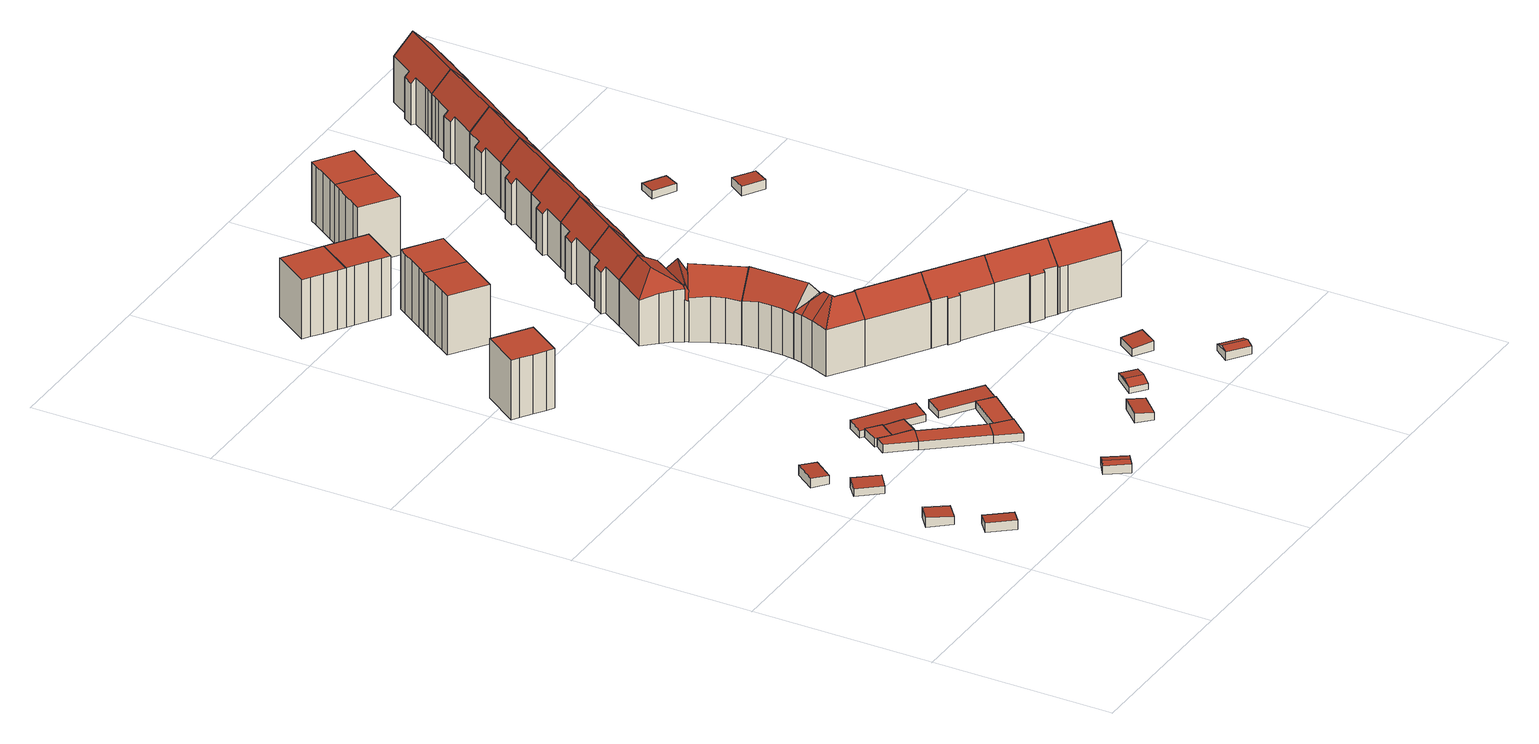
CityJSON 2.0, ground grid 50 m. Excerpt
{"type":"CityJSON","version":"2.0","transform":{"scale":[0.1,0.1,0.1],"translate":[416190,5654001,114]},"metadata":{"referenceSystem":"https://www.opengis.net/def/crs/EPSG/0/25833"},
"CityObjects":{
"building1":{"type":"Building","attributes":{"Dachtyp_tdc":"tdcPolyFlatRoof","Gemeindeschluessel":14612000,"Dachneigung":2.67,"QualitaetDacherkennung":84,"Geometrietyp2DReferenz":"3000","measuredHeight":2.65,"function":"31001_9998","roofType":"2100"},"geometry":[{"type":"Solid","lod":"2","boundaries":[[[[0,1,2,3]],[[1,4,5,2]],[[4,6,7,5]],[[6,0,3,7]],[[6,4,1,0]],[[3,2,5,7]]]],"semantics":{"surfaces":[{"type":"WallSurface"},{"type":"RoofSurface"},{"type":"GroundSurface"}],"values":[[0,0,0,0,1,2]]}}]},
"building2":{"type":"Building","attributes":{"Dachtyp_tdc":"tdcPolyFlatRoof","Gemeindeschluessel":14612000,"Dachneigung":4.35,"QualitaetDacherkennung":83,"Geometrietyp2DReferenz":"3000","measuredHeight":2.64,"function":"31001_9998","roofType":"2100"},"geometry":[{"type":"Solid","lod":"2","boundaries":[[[[8,9,10,11]],[[9,12,13,10]],[[12,14,15,13]],[[14,8,11,15]],[[14,12,9,8]],[[11,10,13,15]]]],"semantics":{"surfaces":[{"type":"WallSurface"},{"type":"RoofSurface"},{"type":"GroundSurface"}],"values":[[0,0,0,0,1,2]]}}]},
"building3":{"type":"Building","attributes":{"Dachtyp_tdc":"tdcPolyFlatRoof","Gemeindeschluessel":14612000,"Dachneigung":4.33,"QualitaetDacherkennung":80,"Geometrietyp2DReferenz":"3000","measuredHeight":2.58,"function":"31001_9998","roofType":"2100"},"geometry":[{"type":"Solid","lod":"2","boundaries":[[[[16,17,18,19]],[[17,20,21,18]],[[20,22,23,21]],[[22,16,19,23]],[[22,20,17,16]],[[19,18,21,23]]]],"semantics":{"surfaces":[{"type":"WallSurface"},{"type":"RoofSurface"},{"type":"GroundSurface"}],"values":[[0,0,0,0,1,2]]}}]},
"building4":{"type":"Building","attributes":{"Dachtyp_tdc":"tdcPolyFlatRoof","Gemeindeschluessel":14612000,"Dachneigung":5.87,"QualitaetDacherkennung":69,"Geometrietyp2DReferenz":"3000","measuredHeight":2.82,"function":"31001_9998","roofType":"2100"},"geometry":[{"type":"Solid","lod":"2","boundaries":[[[[24,25,26,27]],[[25,28,29,26]],[[28,30,31,29]],[[30,24,27,31]],[[30,28,25,24]],[[27,26,29,31]]]],"semantics":{"surfaces":[{"type":"WallSurface"},{"type":"RoofSurface"},{"type":"GroundSurface"}],"values":[[0,0,0,0,1,2]]}}]},
"building5":{"type":"Building","attributes":{"Dachtyp_tdc":"tdcPolyFlatRoof","Gemeindeschluessel":14612000,"Dachneigung":0,"QualitaetDacherkennung":81,"Geometrietyp2DReferenz":"3000","measuredHeight":2.33,"function":"31001_2463","roofType":"1000"},"geometry":[{"type":"Solid","lod":"2","boundaries":[[[[32,33,34,35]],[[33,36,37,34]],[[36,38,39,37]],[[38,40,41,39]],[[40,42,43,41]],[[42,32,35,43]],[[42,40,38,36,33,32]],[[35,34,37,39,41,43]]]],"semantics":{"surfaces":[{"type":"WallSurface"},{"type":"RoofSurface"},{"type":"GroundSurface"}],"values":[[0,0,0,0,0,0,1,2]]}}]},
"building6":{"type":"Building","attributes":{"Dachtyp_tdc":"tdcGableRoof","Gemeindeschluessel":14612000,"Dachneigung":16.2,"QualitaetDacherkennung":77,"Geometrietyp2DReferenz":"3000","measuredHeight":2.85,"function":"31001_9998","roofType":"3100"},"geometry":[{"type":"Solid","lod":"2","boundaries":[[[[44,45,46,47]],[[45,48,49,46]],[[48,50,51,49]],[[50,44,47,51]],[[48,45,52]],[[44,50,53]],[[45,44,53,52]],[[50,48,52,53]],[[47,46,49,51]]]],"semantics":{"surfaces":[{"type":"WallSurface"},{"type":"RoofSurface"},{"type":"GroundSurface"}],"values":[[0,0,0,0,0,0,1,1,2]]}}]},
"building7":{"type":"Building","attributes":{"Dachtyp_tdc":"tdcPolyFlatRoof","Gemeindeschluessel":14612000,"Dachneigung":0,"QualitaetDacherkennung":52,"Geometrietyp2DReferenz":"3000","measuredHeight":16.8,"function":"31001_9998","roofType":"1000"},"geometry":[{"type":"Solid","lod":"2","boundaries":[[[[54,55,56,57]],[[55,58,59,56]],[[58,60,61,59]],[[60,62,63,61]],[[62,64,65,63]],[[64,66,67,65]],[[66,54,57,67]],[[66,64,62,60,58,55,54]],[[57,56,59,61,63,65,67]]]],"semantics":{"surfaces":[{"type":"WallSurface"},{"type":"RoofSurface"},{"type":"GroundSurface"}],"values":[[0,0,0,0,0,0,0,1,2]]}}]},
"building8":{"type":"Building","attributes":{"Dachtyp_tdc":"tdcPolyFlatRoof","Gemeindeschluessel":14612000,"Dachneigung":2.6,"QualitaetDacherkennung":76,"Geometrietyp2DReferenz":"3000","measuredHeight":2.47,"function":"31001_2463","roofType":"2100"},"geometry":[{"type":"Solid","lod":"2","boundaries":[[[[68,69,70,34]],[[69,71,72,70]],[[71,73,74,72]],[[73,75,37,74]],[[75,68,34,37]],[[75,73,71,69,68]],[[34,70,72,74,37]]]],"semantics":{"surfaces":[{"type":"WallSurface"},{"type":"RoofSurface"},{"type":"GroundSurface"}],"values":[[0,0,0,0,0,1,2]]}}]},
"building9":{"type":"Building","attributes":{"Dachtyp_tdc":"tdcPolyFlatRoof","Gemeindeschluessel":14612000,"Dachneigung":2.61,"QualitaetDacherkennung":80,"Geometrietyp2DReferenz":"3000","measuredHeight":2.39,"function":"31001_2463","roofType":"2100"},"geometry":[{"type":"Solid","lod":"2","boundaries":[[[[76,77,78,79]],[[77,38,80,78]],[[38,81,82,80]],[[81,76,79,82]],[[81,38,77,76]],[[79,78,80,82]]]],"semantics":{"surfaces":[{"type":"WallSurface"},{"type":"RoofSurface"},{"type":"GroundSurface"}],"values":[[0,0,0,0,1,2]]}}]},
"building10":{"type":"Building","attributes":{"Dachtyp_tdc":"tdcPolyFlatRoof","Gemeindeschluessel":14612000,"Dachneigung":0,"QualitaetDacherkennung":86,"Geometrietyp2DReferenz":"3000","measuredHeight":2.38,"function":"31001_2463","roofType":"1000"},"geometry":[{"type":"Solid","lod":"2","boundaries":[[[[40,83,84,85]],[[83,86,87,84]],[[86,42,88,87]],[[42,40,85,88]],[[42,86,83,40]],[[85,84,87,88]]]],"semantics":{"surfaces":[{"type":"WallSurface"},{"type":"RoofSurface"},{"type":"GroundSurface"}],"values":[[0,0,0,0,1,2]]}}]},
"building11":{"type":"Building","attributes":{"Dachtyp_tdc":"tdcPolyFlatRoof","Gemeindeschluessel":14612000,"Dachneigung":4.58,"QualitaetDacherkennung":83,"Geometrietyp2DReferenz":"3000","measuredHeight":2.38,"function":"31001_2463","roofType":"2100"},"geometry":[{"type":"Solid","lod":"2","boundaries":[[[[89,90,91,92]],[[90,93,94,91]],[[93,95,96,94]],[[95,89,92,96]],[[95,93,90,89]],[[92,91,94,96]]]],"semantics":{"surfaces":[{"type":"WallSurface"},{"type":"RoofSurface"},{"type":"GroundSurface"}],"values":[[0,0,0,0,1,2]]}}]},
"building12":{"type":"Building","attributes":{"Dachtyp_tdc":"tdcPolyFlatRoof","Gemeindeschluessel":14612000,"Dachneigung":2.64,"QualitaetDacherkennung":81,"Geometrietyp2DReferenz":"3000","measuredHeight":2.57,"function":"31001_2463","roofType":"2100"},"geometry":[{"type":"Solid","lod":"2","boundaries":[[[[97,98,84,87]],[[98,99,100,84]],[[99,101,102,100]],[[101,103,104,102]],[[103,97,87,104]],[[103,101,99,98,97]],[[87,84,100,102,104]]]],"semantics":{"surfaces":[{"type":"WallSurface"},{"type":"RoofSurface"},{"type":"GroundSurface"}],"values":[[0,0,0,0,0,1,2]]}}]},
"building13":{"type":"Building","attributes":{"Dachtyp_tdc":"tdcPolyFlatRoof","Gemeindeschluessel":14612000,"Dachneigung":0,"QualitaetDacherkennung":84,"Geometrietyp2DReferenz":"3000","measuredHeight":2.21,"function":"31001_2463","roofType":"1000"},"geometry":[{"type":"Solid","lod":"2","boundaries":[[[[105,106,107,100]],[[106,108,109,107]],[[108,110,102,109]],[[110,105,100,102]],[[110,108,106,105]],[[100,107,109,102]]]],"semantics":{"surfaces":[{"type":"WallSurface"},{"type":"RoofSurface"},{"type":"GroundSurface"}],"values":[[0,0,0,0,1,2]]}}]},
"building14":{"type":"Building","attributes":{"Dachtyp_tdc":"tdcPolyFlatRoof","Gemeindeschluessel":14612000,"Dachneigung":5.02,"QualitaetDacherkennung":82,"Geometrietyp2DReferenz":"3000","measuredHeight":2.44,"function":"31001_2463","roofType":"2100"},"geometry":[{"type":"Solid","lod":"2","boundaries":[[[[111,112,113,114]],[[112,115,116,113]],[[115,117,118,116]],[[117,111,114,118]],[[117,115,112,111]],[[114,113,116,118]]]],"semantics":{"surfaces":[{"type":"WallSurface"},{"type":"RoofSurface"},{"type":"GroundSurface"}],"values":[[0,0,0,0,1,2]]}}]},
"building15":{"type":"Building","attributes":{"Dachtyp_tdc":"tdcPolyFlatRoof","Gemeindeschluessel":14612000,"Dachneigung":0,"QualitaetDacherkennung":55,"Geometrietyp2DReferenz":"3000","measuredHeight":16.77,"function":"31001_9998","roofType":"1000"},"geometry":[{"type":"Solid","lod":"2","boundaries":[[[[119,120,121,122]],[[120,123,124,121]],[[123,125,126,124]],[[125,127,128,126]],[[127,129,130,128]],[[129,131,132,130]],[[131,119,122,132]],[[131,129,127,125,123,120,119]],[[122,121,124,126,128,130,132]]]],"semantics":{"surfaces":[{"type":"WallSurface"},{"type":"RoofSurface"},{"type":"GroundSurface"}],"values":[[0,0,0,0,0,0,0,1,2]]}}]},
"building16":{"type":"Building","attributes":{"Dachtyp_tdc":"tdcPolyFlatRoof","Gemeindeschluessel":14612000,"Dachneigung":0,"QualitaetDacherkennung":50,"Geometrietyp2DReferenz":"3000","measuredHeight":16.78,"function":"31001_9998","roofType":"1000"},"geometry":[{"type":"Solid","lod":"2","boundaries":[[[[133,134,135,136]],[[134,137,138,135]],[[137,139,140,138]],[[139,141,142,140]],[[141,143,144,142]],[[143,145,146,144]],[[145,133,136,146]],[[145,143,141,139,137,134,133]],[[136,135,138,140,142,144,146]]]],"semantics":{"surfaces":[{"type":"WallSurface"},{"type":"RoofSurface"},{"type":"GroundSurface"}],"values":[[0,0,0,0,0,0,0,1,2]]}}]},
"building17":{"type":"Building","attributes":{"Dachtyp_tdc":"tdcPolyFlatRoof","Gemeindeschluessel":14612000,"Dachneigung":6,"QualitaetDacherkennung":81,"Geometrietyp2DReferenz":"3000","measuredHeight":2.8,"function":"31001_9998","roofType":"2100"},"geometry":[{"type":"Solid","lod":"2","boundaries":[[[[147,148,149,150]],[[148,151,152,149]],[[151,153,154,152]],[[153,147,150,154]],[[153,151,148,147]],[[150,149,152,154]]]],"semantics":{"surfaces":[{"type":"WallSurface"},{"type":"RoofSurface"},{"type":"GroundSurface"}],"values":[[0,0,0,0,1,2]]}}]},
"building18":{"type":"Building","attributes":{"Dachtyp_tdc":"tdcPolyFlatRoof","Gemeindeschluessel":14612000,"Dachneigung":0,"QualitaetDacherkennung":49,"Geometrietyp2DReferenz":"3000","measuredHeight":16.73,"function":"31001_9998","roofType":"1000"},"geometry":[{"type":"Solid","lod":"2","boundaries":[[[[155,156,157,158]],[[156,119,122,157]],[[119,131,132,122]],[[131,159,160,132]],[[159,161,162,160]],[[161,163,164,162]],[[163,155,158,164]],[[163,161,159,131,119,156,155]],[[158,157,122,132,160,162,164]]]],"semantics":{"surfaces":[{"type":"WallSurface"},{"type":"RoofSurface"},{"type":"GroundSurface"}],"values":[[0,0,0,0,0,0,0,1,2]]}}]},
"building19":{"type":"Building","attributes":{"Dachtyp_tdc":"tdcFreeFormRoof","Gemeindeschluessel":14612000,"Dachneigung":44.65,"QualitaetDacherkennung":51,"Geometrietyp2DReferenz":"3000","measuredHeight":18.77,"function":"31001_9998","roofType":"5000"},"geometry":[{"type":"Solid","lod":"2","boundaries":[[[[165,166,167,168]],[[166,169,170,167]],[[169,171,172,170]],[[171,173,174,172]],[[173,175,176,174]],[[175,177,178,176]],[[177,179,180,178]],[[179,181,182,180]],[[181,183,184,182]],[[183,165,168,184]],[[185,186,187,188,189,183,181]],[[190,185,181,179]],[[190,179,177]],[[191,186,185,190,177,175]],[[191,175,173]],[[187,186,191,173,171]],[[188,187,171,169]],[[192,189,188,169,166]],[[192,166,165]],[[189,192,165,183]],[[168,167,170,172,174,176,178,180,182,184]]]],"semantics":{"surfaces":[{"type":"WallSurface"},{"type":"RoofSurface"},{"type":"GroundSurface"}],"values":[[0,0,0,0,0,0,0,0,0,0,1,1,1,1,1,1,1,1,0,1,2]]}}]},
"building20":{"type":"Building","attributes":{"Dachtyp_tdc":"tdcPolyFlatRoof","Gemeindeschluessel":14612000,"Dachneigung":0,"QualitaetDacherkennung":50,"Geometrietyp2DReferenz":"3000","measuredHeight":16.78,"function":"31001_9998","roofType":"1000"},"geometry":[{"type":"Solid","lod":"2","boundaries":[[[[141,193,194,142]],[[193,195,196,194]],[[195,197,198,196]],[[197,199,200,198]],[[199,201,202,200]],[[201,143,144,202]],[[143,141,142,144]],[[143,201,199,197,195,193,141]],[[142,194,196,198,200,202,144]]]],"semantics":{"surfaces":[{"type":"WallSurface"},{"type":"RoofSurface"},{"type":"GroundSurface"}],"values":[[0,0,0,0,0,0,0,1,2]]}}]},
"building21":{"type":"Building","attributes":{"Gemeindeschluessel":14612000,"Geometrietyp2DReferenz":"3000","function":"31001_9998","roofType":"9999"},"children":["building21-1","building21-2"]},
"building21-1":{"type":"BuildingPart","attributes":{"Dachtyp_tdc":"tdcFreeFormRoof","Dachneigung":64.6,"QualitaetDacherkennung":16,"Geometrietyp2DReferenz":"3000","measuredHeight":18.71,"roofType":"5000"},"parents":["building21"],"geometry":[{"type":"MultiSurface","lod":"2","boundaries":[[[203,204,205,206]],[[204,207,208,205]],[[207,209,210,208]],[[211,212,213,214]],[[212,215,216,213]],[[215,203,206,216]],[[211,217,218,219]],[[217,209,207,204,218]],[[204,203,219,218]],[[203,215,212,211,219]],[[206,205,208,210,220,214,213,216]]],"semantics":{"surfaces":[{"type":"WallSurface"},{"type":"RoofSurface"},{"type":"GroundSurface"}],"values":[0,0,0,0,0,0,1,1,1,1,2]}}]},
"building21-2":{"type":"BuildingPart","attributes":{"Dachtyp_tdc":"tdcHipAndGableRoof","Dachneigung":47.68,"QualitaetDacherkennung":40,"Geometrietyp2DReferenz":"3000","measuredHeight":18.63,"roofType":"5000"},"parents":["building21"],"geometry":[{"type":"MultiSurface","lod":"2","boundaries":[[[221,222,211,214,223]],[[224,225,226,210,209]],[[225,227,228,226]],[[227,229,230,228]],[[229,231,232,230]],[[231,233,234,232]],[[233,221,223,234]],[[229,227,225,224,235,236]],[[235,222,221,233,236]],[[233,231,229,236]],[[223,214,220,210,226,228,230,232,234]]],"semantics":{"surfaces":[{"type":"WallSurface"},{"type":"RoofSurface"},{"type":"GroundSurface"}],"values":[0,0,0,0,0,0,0,1,1,1,2]}}]},
"building22":{"type":"Building","attributes":{"Dachtyp_tdc":"tdcGableRoof","Gemeindeschluessel":14612000,"Dachneigung":10.09,"QualitaetDacherkennung":64,"Geometrietyp2DReferenz":"3000","measuredHeight":2.6,"function":"31001_9998","roofType":"3100"},"geometry":[{"type":"Solid","lod":"2","boundaries":[[[[237,238,239,240]],[[238,241,242,239]],[[241,243,244,242]],[[243,237,240,244]],[[241,238,245]],[[238,237,246,245]],[[243,241,245,246]],[[240,239,242,244]],[[237,243,246]]]],"semantics":{"surfaces":[{"type":"WallSurface"},{"type":"RoofSurface"},{"type":"GroundSurface"}],"values":[[0,0,0,0,0,1,1,2,0]]}}]},
"building23":{"type":"Building","attributes":{"Dachtyp_tdc":"tdcFreeFormRoof","Gemeindeschluessel":14612000,"Dachneigung":45.42,"QualitaetDacherkennung":61,"Geometrietyp2DReferenz":"3000","measuredHeight":18.79,"function":"31001_9998","roofType":"5000"},"geometry":[{"type":"Solid","lod":"2","boundaries":[[[[247,248,178,249]],[[248,250,176,178]],[[250,251,252,176]],[[251,253,254,252]],[[253,255,256,254]],[[255,257,258,256]],[[257,259,260,258]],[[259,261,262,260]],[[261,263,264,262]],[[263,265,266,264]],[[265,267,268,266]],[[267,269,270,268]],[[269,247,249,270]],[[263,261,259,271,272,248,247,269,267,265]],[[253,251,250,272,271,257,255]],[[259,257,271]],[[250,248,272]],[[249,178,176,252,254,256,258,260,262,264,266,268,270]]]],"semantics":{"surfaces":[{"type":"WallSurface"},{"type":"RoofSurface"},{"type":"GroundSurface"}],"values":[[0,0,0,0,0,0,0,0,0,0,0,0,0,1,1,0,0,2]]}}]},
"building24":{"type":"Building","attributes":{"Dachtyp_tdc":"tdcFreeFormRoof","Gemeindeschluessel":14612000,"Dachneigung":46.17,"QualitaetDacherkennung":61,"Geometrietyp2DReferenz":"3000","measuredHeight":18.7,"function":"31001_9998","roofType":"5000"},"geometry":[{"type":"Solid","lod":"2","boundaries":[[[[273,274,275,258]],[[274,276,277,275]],[[276,278,279,277]],[[278,280,281,279]],[[280,282,283,281]],[[282,284,285,283]],[[284,286,287,285]],[[286,288,289,287]],[[288,290,260,289]],[[290,288,286,284,282,280,291,292]],[[273,292,291,278,276,274]],[[273,290,292]],[[280,278,291]],[[260,258,275,277,279,281,283,285,287,289]],[[290,273,258,260]]]],"semantics":{"surfaces":[{"type":"WallSurface"},{"type":"RoofSurface"},{"type":"GroundSurface"}],"values":[[0,0,0,0,0,0,0,0,0,1,1,0,0,2,0]]}}]},
"building25":{"type":"Building","attributes":{"Dachtyp_tdc":"tdcGableRoof","Gemeindeschluessel":14612000,"Dachneigung":47.9,"QualitaetDacherkennung":71,"Geometrietyp2DReferenz":"3000","measuredHeight":18.82,"function":"31001_9998","roofType":"3100"},"geometry":[{"type":"Solid","lod":"2","boundaries":[[[[293,294,168,295]],[[294,296,297,168]],[[296,298,299,297]],[[298,300,301,299]],[[300,302,303,301]],[[302,304,305,303]],[[304,306,307,305]],[[306,308,309,307]],[[308,310,167,309]],[[310,293,295,167]],[[306,304,302,300,298,296,294,293]],[[293,310,308,306]],[[295,168,297,299,301,303,305,307,309,167]]]],"semantics":{"surfaces":[{"type":"WallSurface"},{"type":"RoofSurface"},{"type":"GroundSurface"}],"values":[[0,0,0,0,0,0,0,0,0,0,1,1,2]]}}]},
"building26":{"type":"Building","attributes":{"Dachtyp_tdc":"tdcGableRoof","Gemeindeschluessel":14612000,"Dachneigung":47.88,"QualitaetDacherkennung":69,"Geometrietyp2DReferenz":"3000","measuredHeight":18.7,"function":"31001_9998","roofType":"3100"},"geometry":[{"type":"Solid","lod":"2","boundaries":[[[[311,312,232,313]],[[312,314,315,232]],[[314,316,317,315]],[[316,318,319,317]],[[318,320,321,319]],[[320,322,323,321]],[[322,324,325,323]],[[324,326,327,325]],[[326,328,223,327]],[[328,311,313,223]],[[324,322,320,318,316,314,312,311]],[[311,328,326,324]],[[313,232,315,317,319,321,323,325,327,223]]]],"semantics":{"surfaces":[{"type":"WallSurface"},{"type":"RoofSurface"},{"type":"GroundSurface"}],"values":[[0,0,0,0,0,0,0,0,0,0,1,1,2]]}}]},
"building27":{"type":"Building","attributes":{"Gemeindeschluessel":14612000,"Dachtyp_tdc":"tdcGableRoof","Dachneigung":47.43,"QualitaetDacherkennung":55,"Geometrietyp2DReferenz":"3000","measuredHeight":18.79,"function":"31001_9998","roofType":"3100"},"geometry":[{"type":"Solid","lod":"2","boundaries":[[[[329,330,331,332]],[[330,333,334,331]],[[333,335,309,334]],[[335,306,307,309]],[[306,336,305,307]],[[336,337,338,305]],[[337,339,340,338]],[[339,341,342,340]],[[341,343,344,342]],[[343,345,346,344]],[[345,347,348,346]],[[347,349,350,348]],[[349,351,352,350]],[[351,329,332,352]],[[347,345,343,341,339,337,336,306]],[[306,335,333,330,329,351,349,347]],[[332,331,334,309,307,305,338,340,342,344,346,348,350,352]]]],"semantics":{"surfaces":[{"type":"WallSurface"},{"type":"RoofSurface"},{"type":"GroundSurface"}],"values":[[0,0,0,0,0,0,0,0,0,0,0,0,0,0,1,1,2]]}}]},
"building28":{"type":"Building","attributes":{"Dachtyp_tdc":"tdcPolyFlatRoof","Gemeindeschluessel":14612000,"Dachneigung":5.32,"QualitaetDacherkennung":77,"Geometrietyp2DReferenz":"3000","measuredHeight":2.7,"function":"31001_9998","roofType":"2100"},"geometry":[{"type":"Solid","lod":"2","boundaries":[[[[353,354,355,356]],[[354,357,358,355]],[[357,359,360,358]],[[359,353,356,360]],[[359,357,354,353]],[[356,355,358,360]]]],"semantics":{"surfaces":[{"type":"WallSurface"},{"type":"RoofSurface"},{"type":"GroundSurface"}],"values":[[0,0,0,0,1,2]]}}]},
"building29":{"type":"Building","attributes":{"Dachtyp_tdc":"tdcGableRoof","Gemeindeschluessel":14612000,"Dachneigung":19.12,"QualitaetDacherkennung":65,"Geometrietyp2DReferenz":"3000","measuredHeight":2.82,"function":"31001_9998","roofType":"3100"},"geometry":[{"type":"Solid","lod":"2","boundaries":[[[[361,362,363,364]],[[362,365,366,363]],[[365,367,368,366]],[[367,361,364,368]],[[365,362,369]],[[361,367,370]],[[362,361,370,369]],[[367,365,369,370]],[[364,363,366,368]]]],"semantics":{"surfaces":[{"type":"WallSurface"},{"type":"RoofSurface"},{"type":"GroundSurface"}],"values":[[0,0,0,0,0,0,1,1,2]]}}]},
"building30":{"type":"Building","attributes":{"Dachtyp_tdc":"tdcGableRoof","Gemeindeschluessel":14612000,"Dachneigung":47.72,"QualitaetDacherkennung":60,"Geometrietyp2DReferenz":"3000","measuredHeight":18.7,"function":"31001_9998","roofType":"3100"},"geometry":[{"type":"Solid","lod":"2","boundaries":[[[[371,372,373,374]],[[372,375,376,373]],[[375,377,327,376]],[[377,378,379,327]],[[378,322,323,379]],[[322,380,381,323]],[[380,382,383,381]],[[382,384,385,383]],[[384,386,387,385]],[[386,388,389,387]],[[388,390,391,389]],[[390,392,393,391]],[[392,394,395,393]],[[394,371,374,395]],[[390,388,386,384,382,380,322,378]],[[378,377,375,372,371,394,392,390]],[[374,373,376,327,379,323,381,383,385,387,389,391,393,395]]]],"semantics":{"surfaces":[{"type":"WallSurface"},{"type":"RoofSurface"},{"type":"GroundSurface"}],"values":[[0,0,0,0,0,0,0,0,0,0,0,0,0,0,1,1,2]]}}]},
"building31":{"type":"Building","attributes":{"Dachtyp_tdc":"tdcPolyFlatRoof","Gemeindeschluessel":14612000,"Dachneigung":0,"QualitaetDacherkennung":51,"Geometrietyp2DReferenz":"3000","measuredHeight":16.7,"function":"31001_9998","roofType":"1000"},"geometry":[{"type":"Solid","lod":"2","boundaries":[[[[396,397,398,399]],[[397,400,401,398]],[[400,402,403,401]],[[402,404,405,403]],[[404,406,407,405]],[[406,408,409,407]],[[408,396,399,409]],[[408,406,404,402,400,397,396]],[[399,398,401,403,405,407,409]]]],"semantics":{"surfaces":[{"type":"WallSurface"},{"type":"RoofSurface"},{"type":"GroundSurface"}],"values":[[0,0,0,0,0,0,0,1,2]]}}]},
"building32":{"type":"Building","attributes":{"Dachtyp_tdc":"tdcFreeFormRoof","Gemeindeschluessel":14612000,"Dachneigung":44.06,"QualitaetDacherkennung":38,"Geometrietyp2DReferenz":"3000","measuredHeight":18.78,"function":"31001_9998","roofType":"5000"},"geometry":[{"type":"Solid","lod":"2","boundaries":[[[[410,411,412,413]],[[411,414,415,412]],[[414,416,350,415]],[[416,417,418,350]],[[417,419,346,418]],[[419,420,421,346]],[[420,422,423,421]],[[422,424,425,423]],[[424,426,427,425]],[[426,428,429,427]],[[428,430,431,429]],[[430,432,433,431]],[[432,434,435,433]],[[434,410,413,435]],[[430,428,426,424,422,420,419,417]],[[417,416,414,411,410,434,432,430]],[[413,412,415,350,418,346,421,423,425,427,429,431,433,435]]]],"semantics":{"surfaces":[{"type":"WallSurface"},{"type":"RoofSurface"},{"type":"GroundSurface"}],"values":[[0,0,0,0,0,0,0,0,0,0,0,0,0,0,1,1,2]]}}]},
"building33":{"type":"Building","attributes":{"Dachtyp_tdc":"tdcPolyFlatRoof","Gemeindeschluessel":14612000,"Dachneigung":0,"QualitaetDacherkennung":52,"Geometrietyp2DReferenz":"3000","measuredHeight":16.68,"function":"31001_9998","roofType":"1000"},"geometry":[{"type":"Solid","lod":"2","boundaries":[[[[404,436,437,405]],[[436,438,439,437]],[[438,440,441,439]],[[440,442,443,441]],[[442,444,445,443]],[[444,406,407,445]],[[406,404,405,407]],[[406,444,442,440,438,436,404]],[[405,437,439,441,443,445,407]]]],"semantics":{"surfaces":[{"type":"WallSurface"},{"type":"RoofSurface"},{"type":"GroundSurface"}],"values":[[0,0,0,0,0,0,0,1,2]]}}]},
"building34":{"type":"Building","attributes":{"Dachtyp_tdc":"tdcGableRoof","Gemeindeschluessel":14612000,"Dachneigung":47.86,"QualitaetDacherkennung":58,"Geometrietyp2DReferenz":"3000","measuredHeight":18.69,"function":"31001_9998","roofType":"3100"},"geometry":[{"type":"Solid","lod":"2","boundaries":[[[[390,392,446,447,448,449,450,451]],[[452,453,454,393,391,389,455,456,457,458,459,460,461,462]],[[448,447,453,452]],[[447,446,454,453]],[[446,392,393,454]],[[392,390,391,393]],[[390,388,389,391]],[[388,463,455,389]],[[463,464,456,455]],[[464,465,457,456]],[[465,466,458,457]],[[466,467,459,458]],[[467,451,460,459]],[[451,450,461,460]],[[450,449,462,461]],[[449,448,452,462]],[[451,467,466,465,464,463,388,390]]]],"semantics":{"surfaces":[{"type":"RoofSurface"},{"type":"GroundSurface"},{"type":"WallSurface"}],"values":[[0,1,2,2,2,2,2,2,2,2,2,2,2,2,2,2,0]]}}]},
"building35":{"type":"Building","attributes":{"Dachtyp_tdc":"tdcGableRoof","Gemeindeschluessel":14612000,"Dachneigung":47.91,"QualitaetDacherkennung":74,"Geometrietyp2DReferenz":"3000","measuredHeight":18.8,"function":"31001_9998","roofType":"3100"},"geometry":[{"type":"Solid","lod":"2","boundaries":[[[[468,433,431,429,469,470,471,472,473,474,475,476]],[[477,478,433,468]],[[478,430,431,433]],[[430,479,429,431]],[[479,480,469,429]],[[480,481,470,469]],[[481,482,471,470]],[[482,483,472,471]],[[483,484,473,472]],[[484,485,474,473]],[[485,486,475,474]],[[486,487,476,475]],[[487,477,468,476]],[[485,484,483,482,481,480,479,430]],[[430,478,477,487,486,485]]]],"semantics":{"surfaces":[{"type":"GroundSurface"},{"type":"WallSurface"},{"type":"RoofSurface"}],"values":[[0,1,1,1,1,1,1,1,1,1,1,1,1,2,2]]}}]},
"building36":{"type":"Building","attributes":{"Dachtyp_tdc":"tdcGableRoof","Gemeindeschluessel":14612000,"Dachneigung":47.49,"QualitaetDacherkennung":72,"Geometrietyp2DReferenz":"3000","measuredHeight":18.65,"function":"31001_9998","roofType":"3100"},"geometry":[{"type":"Solid","lod":"2","boundaries":[[[[488,489,490,491]],[[489,492,493,490]],[[492,450,461,493]],[[450,451,460,461]],[[451,467,459,460]],[[467,494,495,459]],[[494,496,497,495]],[[496,498,499,497]],[[498,500,501,499]],[[500,502,503,501]],[[502,504,505,503]],[[504,506,507,505]],[[506,508,509,507]],[[508,488,491,509]],[[504,502,500,498,496,494,467,451]],[[451,450,492,489,488,508,506,504]],[[491,490,493,461,460,459,495,497,499,501,503,505,507,509]]]],"semantics":{"surfaces":[{"type":"WallSurface"},{"type":"RoofSurface"},{"type":"GroundSurface"}],"values":[[0,0,0,0,0,0,0,0,0,0,0,0,0,0,1,1,2]]}}]},
"building37":{"type":"Building","attributes":{"Dachtyp_tdc":"tdcGableRoof","Gemeindeschluessel":14612000,"Dachneigung":47.91,"QualitaetDacherkennung":73,"Geometrietyp2DReferenz":"3000","measuredHeight":18.7,"function":"31001_9998","roofType":"3100"},"geometry":[{"type":"Solid","lod":"2","boundaries":[[[[510,511,512,513]],[[511,514,515,512]],[[514,506,507,515]],[[506,504,505,507]],[[504,502,503,505]],[[502,516,517,503]],[[516,518,519,517]],[[518,520,521,519]],[[520,522,523,521]],[[522,524,525,523]],[[524,526,527,525]],[[526,528,529,527]],[[528,530,531,529]],[[530,510,513,531]],[[526,524,522,520,518,516,502,504]],[[504,506,514,511,510,530,528,526]],[[513,512,515,507,505,503,517,519,521,523,525,527,529,531]]]],"semantics":{"surfaces":[{"type":"WallSurface"},{"type":"RoofSurface"},{"type":"GroundSurface"}],"values":[[0,0,0,0,0,0,0,0,0,0,0,0,0,0,1,1,2]]}}]},
"building38":{"type":"Building","attributes":{"Dachtyp_tdc":"tdcPolyFlatRoof","Gemeindeschluessel":14612000,"Dachneigung":4.06,"QualitaetDacherkennung":77,"Geometrietyp2DReferenz":"3000","measuredHeight":2.21,"function":"31001_9998","roofType":"2100"},"geometry":[{"type":"Solid","lod":"2","boundaries":[[[[532,533,534,535]],[[533,536,537,534]],[[536,538,539,537]],[[538,532,535,539]],[[538,536,533,532]],[[535,534,537,539]]]],"semantics":{"surfaces":[{"type":"WallSurface"},{"type":"RoofSurface"},{"type":"GroundSurface"}],"values":[[0,0,0,0,1,2]]}}]},
"building39":{"type":"Building","attributes":{"Dachtyp_tdc":"tdcPolyFlatRoof","Gemeindeschluessel":14612000,"Dachneigung":3.07,"QualitaetDacherkennung":70,"Geometrietyp2DReferenz":"3000","measuredHeight":2.73,"function":"31001_9998","roofType":"2100"},"geometry":[{"type":"Solid","lod":"2","boundaries":[[[[540,541,542,543]],[[541,544,545,542]],[[544,546,547,545]],[[546,540,543,547]],[[546,544,541,540]],[[543,542,545,547]]]],"semantics":{"surfaces":[{"type":"WallSurface"},{"type":"RoofSurface"},{"type":"GroundSurface"}],"values":[[0,0,0,0,1,2]]}}]},
"building40":{"type":"Building","attributes":{"Dachtyp_tdc":"tdcGableRoof","Gemeindeschluessel":14612000,"Dachneigung":47.26,"QualitaetDacherkennung":60,"Geometrietyp2DReferenz":"3000","measuredHeight":18.7,"function":"31001_9998","roofType":"3100"},"geometry":[{"type":"Solid","lod":"2","boundaries":[[[[548,549,550,551]],[[549,552,553,550]],[[552,554,555,553]],[[554,556,557,555]],[[556,558,559,557]],[[558,560,561,559]],[[560,562,563,561]],[[562,564,565,563]],[[564,566,567,565]],[[566,568,569,567]],[[568,570,571,569]],[[570,572,573,571]],[[572,574,529,573]],[[574,526,527,529]],[[526,575,525,527]],[[575,576,577,525]],[[576,548,551,577]],[[526,574,572,570,568,566,564,562,560]],[[560,558,556,554,552,549,548,576,575,526]],[[551,550,553,555,557,559,561,563,565,567,569,571,573,529,527,525,577]]]],"semantics":{"surfaces":[{"type":"WallSurface"},{"type":"RoofSurface"},{"type":"GroundSurface"}],"values":[[0,0,0,0,0,0,0,0,0,0,0,0,0,0,0,0,0,1,1,2]]}}]},
"building41":{"type":"Building","attributes":{"Dachtyp_tdc":"tdcGableRoof","Gemeindeschluessel":14612000,"Dachneigung":47.66,"QualitaetDacherkennung":60,"Geometrietyp2DReferenz":"3000","measuredHeight":18.73,"function":"31001_9998","roofType":"3100"},"geometry":[{"type":"Solid","lod":"2","boundaries":[[[[578,579,580,581]],[[579,582,583,580]],[[582,584,585,583]],[[584,586,587,585]],[[586,588,589,587]],[[588,590,591,589]],[[590,592,593,591]],[[592,594,595,593]],[[594,596,597,595]],[[596,598,599,597]],[[598,600,601,599]],[[600,602,603,601]],[[602,562,563,603]],[[562,560,561,563]],[[560,558,559,561]],[[558,604,605,559]],[[604,578,581,605]],[[560,562,602,600,598,596,594,592,590]],[[590,588,586,584,582,579,578,604,558,560]],[[581,580,583,585,587,589,591,593,595,597,599,601,603,563,561,559,605]]]],"semantics":{"surfaces":[{"type":"WallSurface"},{"type":"RoofSurface"},{"type":"GroundSurface"}],"values":[[0,0,0,0,0,0,0,0,0,0,0,0,0,0,0,0,0,1,1,2]]}}]}
},
"vertices":[
[80,346,39],[125,293,35],[125,293,12],[80,346,12],[86,260,35],[86,260,12],[41,314,39],[41,314,12],
[91,177,38],[125,205,34],[125,205,11],[91,177,11],[175,142,34],[175,142,11],[141,115,38],[141,115,11],
[85,539,33],[121,568,37],[121,568,11],[85,539,11],[170,507,37],[170,507,11],[134,479,33],[134,479,11],
[111,620,33],[71,650,38],[71,650,10],[111,620,10],[112,706,38],[112,706,10],[153,677,33],[153,677,10],
[297,575,36],[317,601,36],[317,601,13],[297,575,13],[349,577,36],[349,577,13],[398,543,36],[398,543,13],[393,538,36],[393,538,13],[352,506,36],[352,506,13],
[509,1,35],[469,59,35],[469,59,10],[509,1,10],[510,87,30],[510,87,10],[550,29,30],[550,29,10],[486,70,38],[525,13,38],
[54,1411,177],[25,1431,177],[25,1431,9],[54,1411,9],[5,1444,177],[5,1444,9],[70,1540,177],[70,1540,9],[169,1473,177],[169,1473,9],[105,1378,177],[105,1378,9],[86,1390,177],[86,1390,9],
[317,601,37],[312,605,37],[312,605,13],[343,649,37],[343,649,13],[381,622,35],[381,622,13],[349,577,35],
[381,622,33],[428,588,36],[428,588,12],[381,622,12],[398,543,12],[349,577,33],[349,577,12],
[509,394,36],[509,394,12],[393,538,12],[466,361,36],[466,361,12],[352,506,12],
[336,659,30],[365,702,34],[365,702,10],[336,659,10],[512,601,34],[512,601,10],[482,557,30],[482,557,10],
[466,361,35],[509,394,37],[515,387,37],[515,387,12],[555,353,38],[555,353,12],[513,302,35],[513,302,12],
[515,387,34],[591,478,34],[591,478,12],[632,444,34],[632,444,12],[555,353,34],
[667,493,34],[637,451,30],[637,451,10],[667,493,10],[512,537,30],[512,537,10],[542,581,34],[542,581,10],
[194,2006,177],[175,2019,177],[175,2019,9],[194,2006,9],[144,2040,177],[144,2040,9],[115,2060,177],[115,2060,9],[94,2074,177],[94,2074,9],[159,2171,177],[159,2171,9],[260,2104,177],[260,2104,9],
[198,1728,177],[213,1750,177],[213,1750,9],[198,1728,9],[233,1780,177],[233,1780,9],[253,1810,177],[253,1810,9],[266,1830,177],[266,1830,9],[364,1764,177],[364,1764,9],[295,1662,177],[295,1662,9],
[777,163,32],[813,129,26],[813,129,4],[777,163,4],[764,78,26],[764,78,4],[728,113,32],[728,113,4],
[245,1973,177],[215,1993,177],[215,1993,9],[245,1973,9],[362,2035,177],[362,2035,9],[297,1938,177],[297,1938,9],[275,1952,177],[275,1952,9],
[697,899,143],[639,812,143],[639,812,10],[697,899,10],[551,870,143],[551,870,10],[571,920,143],[571,920,10],[580,955,143],[580,955,10],[586,980,143],[586,980,10],[689,965,143],[689,965,10],[685,937,143],[685,937,10],[682,923,143],[682,923,10],[680,911,143],[680,911,10],[643,931,183],[627,920,197],[622,902,197],[619,892,198],[621,887,195],[658,942,171],[609,948,172],[668,856,195],
[280,1850,177],[280,1850,9],[301,1881,177],[301,1881,9],[321,1911,177],[321,1911,9],[335,1932,177],[335,1932,9],[432,1867,177],[432,1867,9],
[626,1297,147],[544,1248,147],[544,1248,11],[626,1297,11],[534,1242,125],[534,1242,11],[528,1251,129],[528,1251,11],[592,1349,147],[597,1343,146],[597,1343,11],[592,1349,11],[607,1328,145],[607,1328,11],[533,1259,147],[545,1260,167],[592,1305,198],[533,1259,11],
[604,1368,168],[592,1349,168],[604,1368,11],[528,1251,160],[514,1273,158],[514,1273,11],[492,1301,153],[492,1301,11],[457,1338,140],[457,1338,11],[517,1426,141],[517,1426,11],[560,1398,198],[560,1398,11],[533,1259,167],[523,1342,198],
[885,161,20],[847,193,20],[847,193,3],[885,161,3],[891,247,22],[891,247,3],[930,215,22],[930,215,3],[866,216,29],[904,184,29],
[693,1002,144],[689,965,149],[693,1002,10],[586,980,137],[589,1012,141],[589,1012,10],[590,1043,142],[590,1043,10],[589,1079,141],[589,1079,10],[583,1122,135],[583,1122,10],[684,1144,152],[684,1144,10],[691,1108,146],[691,1108,10],[694,1071,143],[694,1071,10],[695,1062,142],[695,1062,10],[694,1053,143],[694,1053,10],[694,1039,143],[694,1039,10],[644,1135,197],[646,971,197],
[583,1122,134],[571,1161,138],[571,1161,10],[558,1195,140],[558,1195,10],[534,1242,135],[534,1242,10],[626,1297,149],[626,1297,10],[653,1245,145],[653,1245,10],[659,1229,145],[659,1229,10],[665,1212,145],[665,1212,10],[676,1178,148],[676,1178,10],[684,1144,154],[585,1273,197],[642,1135,197],
[668,856,198],[697,899,140],[668,856,10],[758,859,141],[758,859,10],[761,863,135],[761,863,10],[789,844,135],[789,844,10],[787,840,140],[787,840,10],[849,799,140],[849,799,10],[820,756,198],[820,756,10],[791,712,141],[791,712,10],[639,812,141],
[561,1397,198],[517,1426,140],[561,1397,11],[556,1485,140],[556,1485,11],[546,1492,127],[546,1492,11],[566,1521,127],[566,1521,11],[576,1514,140],[576,1514,11],[603,1555,140],[603,1555,11],[647,1525,198],[647,1525,11],[690,1496,142],[690,1496,11],[604,1368,142],
[853,665,140],[825,683,140],[825,683,10],[853,665,10],[828,687,145],[828,687,10],[791,712,145],[849,799,142],[907,761,142],[907,761,10],[909,765,137],[909,765,10],[939,744,137],[939,744,10],[937,741,142],[937,741,10],[993,704,142],[993,704,10],[965,660,198],[965,660,10],[936,616,145],[936,616,10],[855,669,145],[855,669,10],
[1032,319,27],[1082,286,33],[1082,286,6],[1032,319,6],[1049,236,33],[1049,236,6],[999,269,27],[999,269,6],
[1148,19,29],[1092,61,29],[1092,61,6],[1148,19,6],[1122,101,25],[1122,101,6],[1178,59,25],[1178,59,6],[1107,80,34],[1163,38,34],
[738,1557,138],[713,1520,138],[713,1520,11],[738,1557,11],[708,1523,144],[708,1523,11],[690,1496,144],[646,1525,198],[646,1525,11],[642,1614,140],[642,1614,11],[633,1621,128],[633,1621,11],[653,1650,128],[653,1650,11],[662,1643,140],[662,1643,11],[689,1683,140],[689,1683,11],[733,1654,198],[733,1654,11],[776,1625,144],[776,1625,11],[733,1560,144],[733,1560,11],
[461,2120,176],[475,2140,176],[475,2140,9],[461,2120,9],[495,2172,176],[495,2172,9],[516,2202,176],[516,2202,9],[529,2222,176],[529,2222,9],[625,2157,176],[625,2157,9],[557,2055,176],[557,2055,9],
[1046,537,142],[1013,558,142],[1013,558,10],[1046,537,10],[1016,563,147],[1016,563,10],[936,616,147],[964,660,198],[964,660,10],[993,704,147],[1051,665,147],[1051,665,10],[1054,669,143],[1054,669,10],[1087,648,143],[1087,648,10],[1084,644,147],[1084,644,10],[1138,608,147],[1138,608,10],[1109,564,198],[1109,564,10],[1080,520,147],[1080,520,10],[1049,541,147],[1049,541,10],
[543,2242,176],[543,2242,9],[563,2272,176],[563,2272,9],[583,2302,176],[583,2302,9],[596,2322,176],[596,2322,9],[693,2258,176],[693,2258,9],
[812,1677,144],[816,1674,139],[843,1714,139],[837,1715,144],[863,1753,144],[819,1783,198],[843,1714,11],[816,1674,11],[812,1677,11],[729,1742,11],[719,1749,11],[739,1778,11],[748,1772,11],[775,1812,11],[819,1783,11],[863,1753,11],[837,1715,11],[729,1742,140],[719,1749,127],[739,1778,127],[748,1772,140],[775,1812,140],
[1086,517,10],[1197,569,10],[1199,572,10],[1229,552,10],[1227,549,10],[1285,511,10],[1256,467,10],[1227,424,10],[1106,504,10],[1086,517,141],[1080,520,141],[1138,608,140],[1197,569,140],[1199,572,136],[1229,552,136],[1227,549,140],[1285,511,140],[1256,467,198],[1227,424,141],[1106,504,141],
[914,1820,138],[889,1783,138],[889,1783,11],[914,1820,11],[885,1786,144],[885,1786,11],[819,1877,140],[819,1877,11],[809,1884,127],[809,1884,11],[829,1913,127],[829,1913,11],[839,1907,140],[839,1907,11],[865,1946,140],[865,1946,11],[909,1917,198],[909,1917,11],[953,1888,144],[953,1888,11],[910,1823,144],[910,1823,11],
[1023,1983,139],[999,1946,139],[999,1946,11],[1023,1983,11],[994,1949,144],[994,1949,11],[909,2012,140],[909,2012,11],[900,2018,127],[900,2018,11],[919,2048,127],[919,2048,11],[929,2041,140],[929,2041,11],[956,2081,140],[956,2081,11],[1000,2052,198],[1000,2052,11],[1043,2023,144],[1043,2023,11],[1019,1986,144],[1019,1986,11],
[1173,1656,26],[1147,1613,30],[1147,1613,8],[1173,1656,8],[1087,1648,30],[1087,1648,8],[1113,1691,26],[1113,1691,8],
[1289,1472,32],[1260,1428,35],[1260,1428,8],[1289,1472,8],[1204,1464,35],[1204,1464,8],[1233,1508,32],[1233,1508,8],
[990,2153,129],[1010,2183,129],[1010,2183,11],[990,2153,11],[1020,2176,141],[1020,2176,11],[1048,2218,141],[1048,2218,11],[1057,2232,141],[1057,2232,11],[1069,2249,141],[1069,2249,11],[1112,2220,198],[1112,2220,11],[1156,2190,145],[1156,2190,11],[1145,2174,145],[1145,2174,11],[1115,2129,145],[1115,2129,11],[1119,2126,139],[1119,2126,11],[1096,2092,139],[1096,2092,11],[1092,2095,145],[1092,2095,11],[1043,2023,145],[956,2081,141],[1000,2147,141],[1000,2147,11],
[1089,2278,141],[1116,2319,141],[1116,2319,11],[1089,2278,11],[1106,2326,128],[1106,2326,11],[1126,2355,128],[1126,2355,11],[1136,2349,141],[1136,2349,11],[1181,2416,141],[1181,2416,11],[1225,2387,198],[1225,2387,11],[1268,2358,145],[1268,2358,11],[1221,2287,145],[1221,2287,11],[1225,2284,139],[1225,2284,11],[1201,2249,139],[1201,2249,11],[1197,2252,145],[1197,2252,11],[1167,2206,145],[1167,2206,11],[1080,2265,141],[1080,2265,11]
]}
